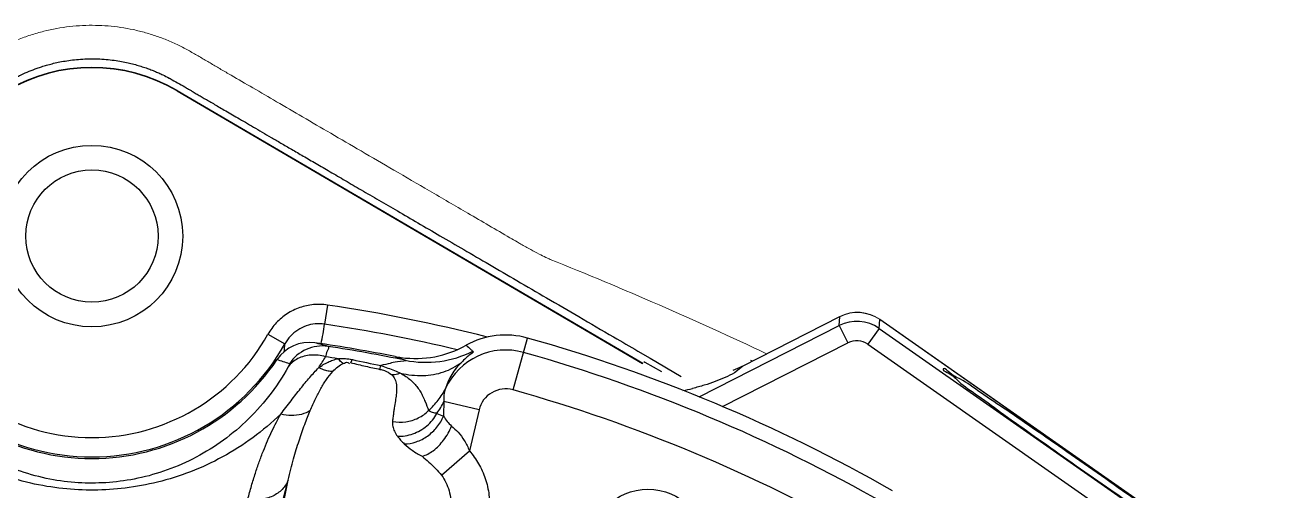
# Model space of a CAD drawing. Header units: millimetres. Extents: x 100 to 1590, y 100 to 694.
# Drawn here: x 1243.492 to 1244.358, y 538.419 to 538.739 of the extents above; entities that cross this region are included whole.
import ezdxf

# ---------------------------------------------------------------- set-up
doc = ezdxf.new("R2010")
doc.units = ezdxf.units.MM
doc.layers.add('OUTLINE', color=6, linetype='Continuous', lineweight=9)

msp = doc.modelspace()

# ---------------------------------------------------------------- linework, layer by layer
at = {"color": 9, "linetype": 'Continuous'}
for p, q in [((1243.59645, 538.69375), (1243.916, 538.50646)), ((1243.69966, 538.54662), (1243.6977, 538.53344)), ((1244.05092, 538.53251), (1244.05134, 538.53853)), ((1244.05134, 538.53853), (1244.05124, 538.53874)), ((1244.07837, 538.53059), (1244.07879, 538.53661)), ((1244.07879, 538.53661), (1244.07891, 538.5368)), ((1243.95481, 538.48354), (1244.05092, 538.53251)), ((1244.05092, 538.53251), (1244.05698, 538.52061)), ((1244.07837, 538.53059), (1244.07071, 538.51965)), ((1244.07837, 538.53059), (1244.35021, 538.34024)), ((1243.65879, 538.52648), (1243.67045, 538.51997)), ((1243.82704, 538.48829), (1243.83703, 538.52391)), ((1243.97095, 538.47678), (1244.05698, 538.52061)), ((1244.07071, 538.51965), (1244.34255, 538.3293)), ((1243.7462, 538.51123), (1243.75307, 538.50868)), ((1243.91275, 538.51497), (1243.92109, 538.5101)), ((1243.73568, 538.50242), (1243.7364, 538.50502)), ((1243.916, 538.50646), (1243.91617, 538.50667)), ((1243.92109, 538.5101), (1243.94256, 538.49758)), ((1243.98449, 538.50447), (1243.9791, 538.49993)), ((1243.98449, 538.50447), (1243.9844, 538.50468)), ((1243.99001, 538.50875), (1243.99125, 538.50817)), ((1243.80374, 538.47455), (1243.77966, 538.48022)), ((1243.80374, 538.47455), (1243.79712, 538.44643)), ((1243.7779, 538.42966), (1243.79712, 538.44643)), ((1243.62478, 538.24282), (1243.67266, 538.4263)), ((1243.63442, 538.23402), (1243.67266, 538.4263))]:
    msp.add_line(p, q, dxfattribs=at)
at = {"color": 7, "linetype": 'Continuous'}
for p, q in [((1243.59658, 538.69398), (1243.91617, 538.50667)), ((1243.91686, 538.50784), (1243.91754, 538.50745)), ((1243.91754, 538.50745), (1243.92889, 538.50083))]:
    msp.add_line(p, q, dxfattribs=at)
at = {"color": 9, "linetype": 'Continuous'}
for points in [[(1243.67362, 538.50624), (1243.67365, 538.5062), (1243.67365, 538.50611), (1243.67362, 538.50598), (1243.67356, 538.5058), (1243.67346, 538.50557), (1243.67334, 538.5053), (1243.67319, 538.50499), (1243.673, 538.50464), (1243.67279, 538.50424)], [(1243.71568, 538.50698), (1243.71579, 538.50718), (1243.7159, 538.50738), (1243.71602, 538.5076), (1243.71613, 538.50783), (1243.71625, 538.50807), (1243.71637, 538.50832), (1243.7165, 538.50858), (1243.71662, 538.50885), (1243.71675, 538.50913)]]:
    msp.add_lwpolyline(points, dxfattribs=at)
at = {"color": 7, "linetype": 'Continuous'}
for radius in [0.06234, 0.04542]:
    msp.add_circle((1243.53797, 538.59397), radius, dxfattribs=at)
at = {"color": 9, "linetype": 'Continuous'}
msp.add_circle((1243.9197, 538.37999), 0.04008, dxfattribs=at)
at = {"color": 7, "linetype": 'Continuous'}
for centre, radius, start, end in [((1243.53797, 538.59397), 0.11591, 59.62621, 120.37379), ((1243.68724, 538.49418), 0.02675, 81.77305, 146.21085), ((1243.53797, 537.45842), 1.0732, 78.81231, 81.79856), ((1243.76005, 538.58122), 0.07134, 262.1719, 299.16337), ((1243.82197, 538.47026), 0.05573, 74.32149, 119.16962), ((1243.53797, 537.45842), 1.10667, 60.22289, 74.32149), ((1243.53797, 537.45842), 1.07206, 78.42566, 81.30353), ((1243.76003, 538.58119), 0.07132, 258.8143, 262.18348), ((1243.53797, 538.59397), 0.15281, 213.76085, 326.23915), ((1243.95207, 538.56815), 0.07123, 291.53747, 296.99737)]:
    msp.add_arc(centre, radius, start, end, dxfattribs=at)
at = {"color": 9, "linetype": 'Continuous'}
for centre, radius, start, end in [((1243.53797, 538.59397), 0.11565, 59.62621, 120.37379), ((1243.53797, 537.45842), 1.10014, 75.71494, 81.54839), ((1243.51453, 538.55899), 0.18494, 347.83646, 352.05921), ((1243.53797, 537.45842), 1.08681, 76.6635, 81.54861), ((1244.06304, 538.5087), 0.02672, 55.00525, 116.99475), ((1243.53797, 538.59397), 0.15175, 209.18613, 330.81392), ((1243.53797, 538.59397), 0.13839, 209.18711, 330.81289), ((1243.50682, 538.53353), 0.16419, 353.35687, 355.26344), ((1243.43552, 537.58195), 0.97287, 74.22117, 74.77113), ((1244.06304, 538.5087), 0.01336, 55.00554, 116.99446), ((1243.69605, 538.49177), 0.02669, 81.34463, 147.17826), ((1243.54208, 538.60139), 0.18043, 327.17888, 329.97223), ((1243.53797, 537.45842), 1.06481, 80.87074, 81.34025), ((1243.76731, 538.57838), 0.07114, 258.45259, 296.85118), ((1243.82197, 538.47026), 0.04543, 74.32149, 155.26451), ((1243.53797, 537.45842), 1.09637, 60.22289, 74.32149), ((1243.05982, 536.64433), 1.96047, 71.75448, 72.01932), ((1244.02048, 539.91133), 1.43472, 257.7778, 258.57947), ((1243.82299, 538.47584), 0.04436, 135.09345, 162.37831), ((1243.82197, 538.47026), 0.01873, 74.32149, 166.75), ((1243.53797, 537.45842), 1.06967, 60.22289, 74.32149), ((1243.93251, 538.56042), 0.07335, 278.76911, 284.04556), ((1243.72308, 538.50859), 0.06329, 324.88812, 333.37689)]:
    msp.add_arc(centre, radius, start, end, dxfattribs=at)
for points, start_tangent, end_tangent in [([(1243.48503, 538.70255), (1243.48687, 538.70352), (1243.48949, 538.70482), (1243.49479, 538.70718), (1243.50033, 538.7093), (1243.50344, 538.71035), (1243.50685, 538.71139), (1243.51064, 538.7124), (1243.51484, 538.71337), (1243.51951, 538.71424), (1243.52465, 538.71497), (1243.5302, 538.71549), (1243.53602, 538.71575), (1243.54196, 538.71569), (1243.54779, 538.71533), (1243.55327, 538.71472), (1243.55825, 538.71393), (1243.56273, 538.71301), (1243.56683, 538.71201), (1243.57068, 538.71092), (1243.57433, 538.70974), (1243.57769, 538.70854), (1243.58082, 538.70731), (1243.58383, 538.70603), (1243.58665, 538.70473), (1243.5909, 538.70257)], (0.880851, 0.473394), (0.881424, -0.472327)), ([(1243.5909, 538.70257), (1243.59173, 538.70212), (1243.5968, 538.69927), (1243.60172, 538.69642), (1243.60428, 538.69492), (1243.60515, 538.69441)], (0.881424, -0.472327), (0.861457, -0.50783)), ([(1243.60515, 538.69441), (1243.60691, 538.69337), (1243.60957, 538.6918), (1243.61228, 538.69021), (1243.61508, 538.68857), (1243.61807, 538.68683), (1243.62131, 538.68494), (1243.62489, 538.68286), (1243.62886, 538.68055), (1243.63325, 538.67799), (1243.63807, 538.67519), (1243.6433, 538.67214), (1243.64889, 538.66887), (1243.65477, 538.66544), (1243.66101, 538.66179), (1243.66773, 538.65787), (1243.67504, 538.65361), (1243.68303, 538.64895), (1243.69182, 538.64383), (1243.70145, 538.63821), (1243.7118, 538.63217), (1243.72288, 538.62571), (1243.73483, 538.61874), (1243.74774, 538.61121), (1243.76174, 538.60305), (1243.77689, 538.59421), (1243.79323, 538.58468), (1243.81079, 538.57444), (1243.82968, 538.56342), (1243.85009, 538.55152), (1243.87221, 538.53861), (1243.89612, 538.52467), (1243.91275, 538.51497)], (0.861457, -0.50783), (0.863807, -0.503824)), ([(1243.69966, 538.54662), (1243.69005, 538.54688), (1243.68062, 538.54482), (1243.67195, 538.54056), (1243.66453, 538.53434), (1243.65879, 538.52648)], (-0.989097, 0.147268), (-0.48747, -0.87314)), ([(1243.6977, 538.53344), (1243.69128, 538.53361), (1243.68499, 538.53223), (1243.67921, 538.52938), (1243.67427, 538.52522), (1243.67045, 538.51997)], (-0.989125, 0.147078), (-0.486836, -0.873493)), ([(1243.79481, 538.51892), (1243.79791, 538.51627), (1243.7994, 538.51487)], (0.766977, -0.641674), (0.71209, -0.702089)), ([(1243.66757, 538.4717), (1243.64837, 538.45547), (1243.62761, 538.44226), (1243.60558, 538.43205), (1243.583, 538.42493), (1243.5608, 538.42085), (1243.53937, 538.41947), (1243.51803, 538.42052), (1243.49591, 538.42422), (1243.47328, 538.43095), (1243.4511, 538.44078), (1243.43009, 538.45365), (1243.41065, 538.46953), (1243.39302, 538.48859), (1243.37765, 538.5111)], (-0.717576, -0.69648), (-0.500517, 0.865727)), ([(1243.69829, 538.5111), (1243.6883, 538.51219), (1243.67933, 538.50978), (1243.67279, 538.50424)], (-0.961983, 0.273109), (-0.586164, -0.810192)), ([(1243.70006, 538.51816), (1243.69936, 538.51491), (1243.69829, 538.5111)], (0.874505, -0.485016), (-0.278713, -0.960375)), ([(1243.79944, 538.51491), (1243.79698, 538.51209), (1243.7946, 538.51002), (1243.79157, 538.50716)], (0.734886, -0.67819), (-0.705201, -0.709007)), ([(1243.67279, 538.50424), (1243.65917, 538.48367), (1243.64341, 538.46636), (1243.62597, 538.45212), (1243.60708, 538.44079), (1243.58712, 538.43239), (1243.567, 538.42704), (1243.54752, 538.42456), (1243.52858, 538.42455), (1243.50911, 538.42701), (1243.48894, 538.43235), (1243.46897, 538.44073), (1243.45001, 538.45209), (1243.43253, 538.46636), (1243.41677, 538.48367), (1243.40315, 538.50424)], (-0.48449, -0.874797), (-0.48449, 0.874797)), ([(1243.66757, 538.4717), (1243.67464, 538.48087), (1243.68118, 538.48923), (1243.68749, 538.49686), (1243.69371, 538.50359)], (0.612391, 0.790555), (0.705752, 0.708459)), ([(1243.69371, 538.50359), (1243.69681, 538.50563), (1243.70003, 538.50736), (1243.70338, 538.50876), (1243.70691, 538.50975)], (0.813536, 0.581514), (0.979038, 0.203678)), ([(1243.70328, 538.50087), (1243.70013, 538.50125), (1243.69692, 538.50217), (1243.69371, 538.50359)], (-0.999296, 0.037516), (-0.885939, 0.463801)), ([(1243.70328, 538.50087), (1243.70678, 538.50419), (1243.7105, 538.50643)], (0.671576, 0.740936), (0.926699, 0.375805)), ([(1243.70691, 538.50975), (1243.7105, 538.50984), (1243.71364, 538.50964), (1243.71675, 538.50913)], (0.997814, 0.066082), (0.977309, -0.21182)), ([(1243.7105, 538.50643), (1243.70809, 538.50844), (1243.70724, 538.50987)], (-0.837979, 0.545702), (-0.365071, 0.93098)), ([(1243.7105, 538.50643), (1243.71356, 538.50721), (1243.71473, 538.50629)], (0.92632, 0.376737), (0.586344, -0.810062)), ([(1243.71568, 538.50698), (1243.72585, 538.50457), (1243.73568, 538.50242)], (0.970754, -0.240075), (0.978343, -0.20699)), ([(1243.73568, 538.50242), (1243.73888, 538.50153), (1243.74367, 538.49877)], (0.978245, -0.207451), (0.746605, -0.665268)), ([(1243.75307, 538.50868), (1243.74766, 538.5075), (1243.7427, 538.50653), (1243.7364, 538.50502)], (0.966757, -0.255698), (-0.965709, -0.259628)), ([(1243.7364, 538.50502), (1243.7412, 538.50332), (1243.74573, 538.50156), (1243.74986, 538.49977)], (0.947236, -0.320538), (0.911512, -0.411274)), ([(1243.74986, 538.49977), (1243.76529, 538.49819), (1243.77949, 538.5007), (1243.79157, 538.50716)], (0.974415, -0.224755), (0.790946, 0.611886)), ([(1243.68783, 538.47415), (1243.69141, 538.48213), (1243.69507, 538.48919), (1243.69899, 538.49547), (1243.70328, 538.50087)], (0.390491, 0.920607), (0.671799, 0.740733)), ([(1243.74367, 538.49877), (1243.74779, 538.49925), (1243.74965, 538.50009)], (0.999599, 0.028305), (0.840288, 0.542141)), ([(1243.74367, 538.49877), (1243.74597, 538.49571), (1243.74702, 538.49183), (1243.74713, 538.48872), (1243.74686, 538.48509), (1243.74628, 538.48082), (1243.74551, 538.47581), (1243.7451, 538.47299), (1243.74469, 538.46993), (1243.74433, 538.4666)], (0.746568, -0.665309), (-0.096759, -0.995308)), ([(1243.74986, 538.49977), (1243.7535, 538.49752), (1243.75662, 538.49512), (1243.75926, 538.49258), (1243.76151, 538.48989), (1243.76345, 538.48697), (1243.76518, 538.48376), (1243.76675, 538.48022), (1243.76906, 538.47413)], (0.874413, -0.485182), (0.338625, -0.940921)), ([(1243.9791, 538.49993), (1243.97262, 538.49683), (1243.96578, 538.49404), (1243.95835, 538.49151), (1243.95031, 538.48927)], (-0.888815, -0.458266), (-0.970171, -0.242424)), ([(1243.76906, 538.47413), (1243.77569, 538.4812), (1243.78071, 538.48927)], (0.750041, 0.661391), (0.440984, 0.897515)), ([(1243.78071, 538.48927), (1243.77953, 538.48479), (1243.77966, 538.48022)], (-0.387194, -0.921998), (0.160284, -0.987071)), ([(1243.77966, 538.48022), (1243.77941, 538.47513), (1243.77938, 538.47034)], (-0.068404, -0.997658), (0.015217, -0.999884)), ([(1243.64497, 538.41317), (1243.64752, 538.42247), (1243.65016, 538.43102), (1243.65286, 538.43893), (1243.65565, 538.44634), (1243.65855, 538.45336), (1243.66156, 538.46002), (1243.66457, 538.46613), (1243.66757, 538.4717)], (0.249283, 0.968431), (0.489512, 0.871997)), ([(1243.68783, 538.47415), (1243.68183, 538.4715), (1243.67489, 538.47066), (1243.66757, 538.4717)], (-0.837228, -0.546854), (-0.965793, 0.259315)), ([(1243.67266, 538.4263), (1243.67454, 538.43387), (1243.67641, 538.44083), (1243.67827, 538.44728), (1243.68016, 538.45333), (1243.68207, 538.45908), (1243.68403, 538.46454), (1243.68595, 538.46956), (1243.68783, 538.47415)], (0.230604, 0.973048), (0.390506, 0.9206)), ([(1243.74433, 538.4666), (1243.75338, 538.46638), (1243.76196, 538.46899), (1243.76906, 538.47413)], (0.983309, -0.181945), (0.698155, 0.715947)), ([(1243.74772, 538.45649), (1243.75831, 538.4581), (1243.76791, 538.46365), (1243.77485, 538.47218)], (0.998812, -0.048721), (0.475515, 0.879708)), ([(1243.75239, 538.45118), (1243.76053, 538.4526), (1243.76831, 538.45661), (1243.77484, 538.46275), (1243.77938, 538.47034)], (0.99998, 0.006315), (0.385892, 0.922544)), ([(1243.76906, 538.47413), (1243.77256, 538.47275), (1243.77486, 538.47245)], (0.85108, -0.525035), (0.999117, -0.042025)), ([(1243.77485, 538.47218), (1243.77938, 538.47034)], (0.90638, -0.422463), (0.943022, -0.332731)), ([(1243.77938, 538.47034), (1243.78174, 538.46667), (1243.78487, 538.46346)], (0.443412, -0.896318), (0.762428, -0.647073)), ([(1243.74433, 538.4666), (1243.74451, 538.46324), (1243.74566, 538.45986), (1243.74772, 538.45649)], (-0.096702, -0.995313), (0.596869, -0.802339)), ([(1243.76462, 538.44271), (1243.77225, 538.44652), (1243.77941, 538.45386), (1243.78487, 538.46346)], (0.972672, 0.232185), (0.385035, 0.922902)), ([(1243.78487, 538.46346), (1243.78933, 538.45916), (1243.79361, 538.45346), (1243.79712, 538.44643)], (0.764745, -0.644334), (0.369919, -0.929064)), ([(1243.74772, 538.45649), (1243.7499, 538.4538), (1243.75239, 538.45118)], (0.596833, -0.802366), (0.71415, -0.699993)), ([(1243.75239, 538.45118), (1243.7578, 538.44678), (1243.76461, 538.44271)], (0.714105, -0.700038), (0.8866, -0.462537)), ([(1243.76461, 538.44271), (1243.76919, 538.4387), (1243.7738, 538.43434), (1243.7779, 538.42966)], (0.748474, -0.663164), (0.609429, -0.792841)), ([(1243.79712, 538.44643), (1243.80341, 538.43757), (1243.80798, 538.42737), (1243.81055, 538.41616), (1243.81093, 538.40439)], (0.657536, -0.753423), (-0.064238, -0.997935)), ([(1243.67266, 538.4263), (1243.6686, 538.41998), (1243.6621, 538.41537), (1243.65391, 538.413), (1243.64497, 538.41317)], (-0.357071, -0.934077), (-0.98737, 0.158434)), ([(1243.7779, 538.42966), (1243.78095, 538.42475), (1243.78311, 538.41904), (1243.78426, 538.41274), (1243.7843, 538.40611)], (0.609887, -0.792488), (-0.079586, -0.996828))]:
    msp.add_spline(points, degree=3, dxfattribs=dict(at, start_tangent=start_tangent, end_tangent=end_tangent))
at = {"color": 7, "linetype": 'Continuous'}
for points, start_tangent, end_tangent in [([(1244.1224, 538.5027), (1244.12498, 538.50029), (1244.13313, 538.494), (1244.14638, 538.48422), (1244.16396, 538.4715), (1244.18484, 538.45658), (1244.20783, 538.44034), (1244.23157, 538.42372), (1244.25469, 538.40768), (1244.27585, 538.39315), (1244.29381, 538.38098), (1244.30754, 538.37188), (1244.31623, 538.36637), (1244.31938, 538.36478)], (-0.573576, -0.819152), (0.573576, 0.819152)), ([(1244.31938, 538.36478), (1244.31681, 538.36719), (1244.30866, 538.37348), (1244.29541, 538.38326), (1244.27783, 538.39598), (1244.25694, 538.41089), (1244.23396, 538.42713), (1244.21022, 538.44376), (1244.1871, 538.4598), (1244.16594, 538.47433), (1244.14797, 538.4865), (1244.13424, 538.4956), (1244.12555, 538.50111), (1244.1224, 538.5027)], (0.573576, 0.819152), (-0.573576, -0.819152))]:
    msp.add_spline(points, degree=3, dxfattribs=dict(at, start_tangent=start_tangent, end_tangent=end_tangent))
at = {"layer": 'OUTLINE'}
for p, q in [((1243.9844, 538.50468), (1244.05123, 538.53873)), ((1243.98449, 538.50447), (1244.05134, 538.53853)), ((1244.07879, 538.53661), (1244.35741, 538.34151)), ((1244.07892, 538.5368), (1244.35755, 538.3417))]:
    msp.add_line(p, q, dxfattribs=at)
for centre, radius, start, end in [((1244.27265, 539.36024), 0.88846, 239.73925, 240.11649), ((1242.87013, 536.12435), 2.64296, 64.66671, 68.17656), ((1244.06347, 538.51474), 0.02693, 54.98368, 117.01919), ((1244.06347, 538.51473), 0.02671, 55.00262, 117.00158)]:
    msp.add_arc(centre, radius, start, end, dxfattribs=at)
for points, start_tangent, end_tangent in [([(1243.82492, 538.59284), (1243.79611, 538.60964), (1243.76962, 538.62509), (1243.74522, 538.63932), (1243.72271, 538.65245), (1243.70188, 538.6646), (1243.68257, 538.67586), (1243.66474, 538.68627), (1243.64839, 538.69581), (1243.63351, 538.70446), (1243.62657, 538.70851), (1243.6199, 538.71243), (1243.61333, 538.71629), (1243.60658, 538.72019), (1243.60315, 538.7221), (1243.59922, 538.72418), (1243.59544, 538.72602), (1243.59127, 538.72789), (1243.58312, 538.73105), (1243.5748, 538.73368), (1243.56632, 538.73578), (1243.55775, 538.73732), (1243.54039, 538.73875), (1243.52276, 538.73791), (1243.50491, 538.73468), (1243.49588, 538.73208), (1243.48688, 538.72879), (1243.48262, 538.72698), (1243.47803, 538.72484), (1243.46973, 538.72041)], (-0.86382, 0.503801), (-0.870696, -0.491821)), ([(1243.85264, 538.5779), (1243.84952, 538.5793), (1243.84493, 538.58162), (1243.83918, 538.58473), (1243.8324, 538.58852), (1243.82998, 538.58991)], (-0.92832, 0.371782), (-0.867112, 0.498113))]:
    msp.add_spline(points, degree=3, dxfattribs=dict(at, start_tangent=start_tangent, end_tangent=end_tangent))

doc.saveas('drawing.dxf')
